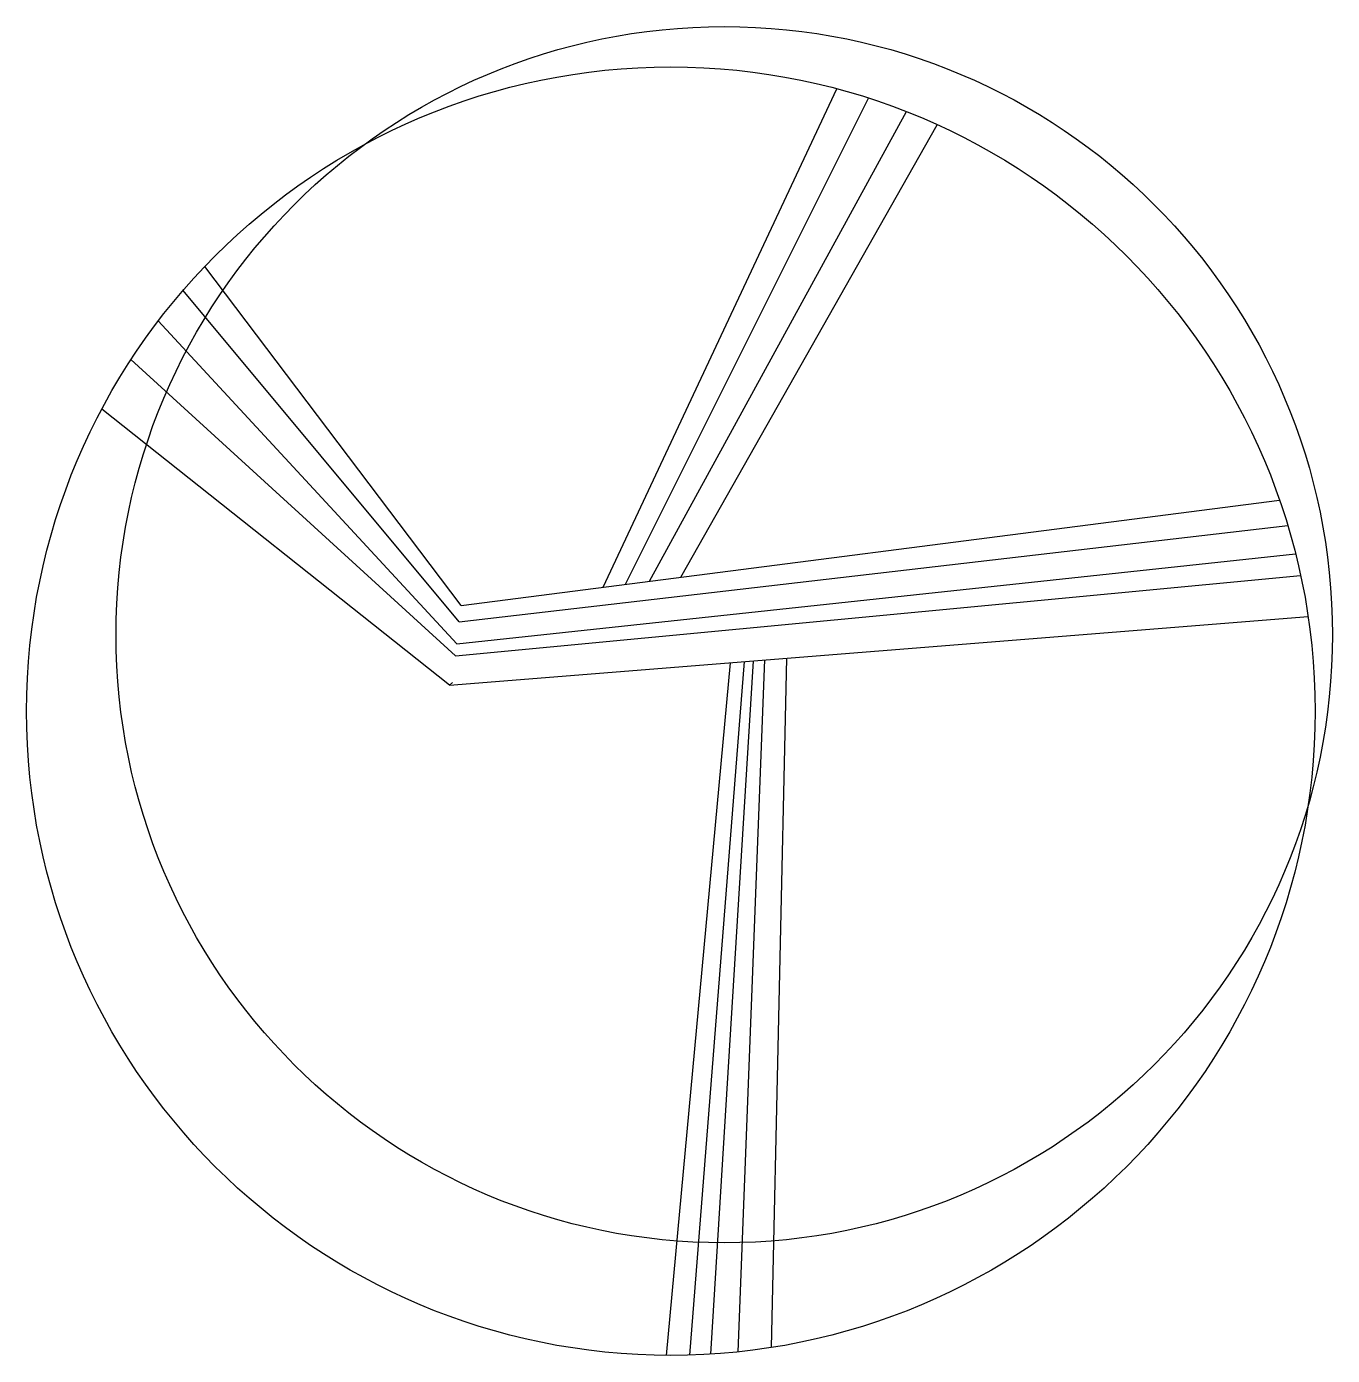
# Model space of a CAD drawing. Extents: x 473 to 1394, y 230 to 1167.
import ezdxf

# ---------------------------------------------------------------- set-up
doc = ezdxf.new("R2010")
doc.units = 0
doc.layers.get('0').update_dxf_attribs({"linetype": 'CONTINUOUS'})

msp = doc.modelspace()

# ---------------------------------------------------------------- linework, layer by layer
at = {"color": 0}
for p, q in [((879.94, 771.48), (1044.73, 1123.09)), ((895.85, 773.52), (1067.25, 1116.47)), ((912.65, 775.68), (1093.94, 1106.92)), ((934.87, 778.54), (1115.69, 1097.72)), ((779.81, 758.59), (598.96, 997.71)), ((778.51, 747.13), (583.68, 980.86)), ((776.74, 731.47), (566.2, 959.31)), ((775.79, 723.14), (546.95, 932.01)), ((771.58, 702.33), (526.29, 896.95)), ((779.81, 758.59), (1357.06, 832.86)), ((778.51, 747.13), (1362.82, 815.05)), ((776.74, 731.47), (1368.36, 795.03)), ((775.79, 723.14), (1371.95, 779.67)), ((771.58, 702.33), (1377.19, 750.84)), ((969.59, 718.19), (924.47, 229.61)), ((979.34, 718.97), (940.95, 229.79)), ((985.74, 719.49), (955.8, 230.47)), ((993.74, 720.13), (974.95, 232.06)), ((1009.21, 721.37), (998.6, 235.16)), ((773.66, 704.34), (771.58, 702.33))]:
    msp.add_line(p, q, dxfattribs=at)
for centre, radius in [((965.4, 737.96), 428.96), ((927.72, 684.01), 454.41)]:
    msp.add_circle(centre, radius, dxfattribs=at)

doc.saveas('drawing.dxf')
